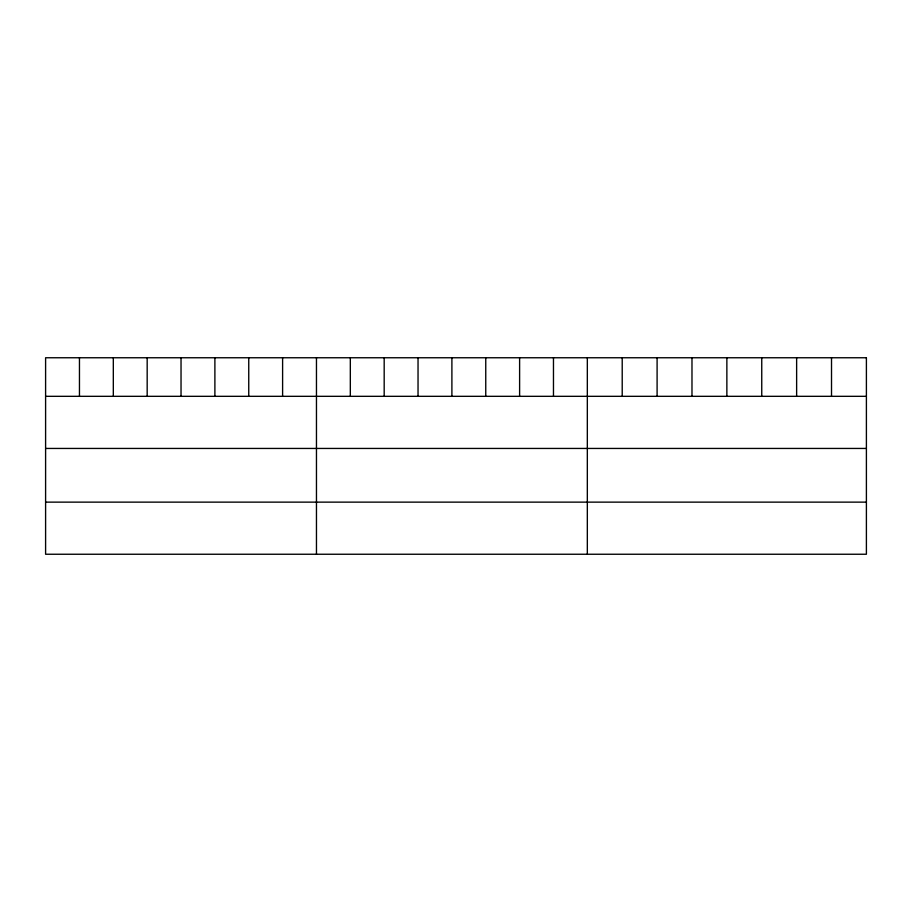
<?xml version="1.0" encoding="UTF-8"?>
<svg xmlns="http://www.w3.org/2000/svg" width="912" height="912" viewBox="0 0 912 912"><rect width="100%" height="100%" fill="white"/><g stroke="black" fill="none" stroke-linecap="round" stroke-linejoin="round"><path stroke-width="1.37" d="M45.6 396.321L866.4 396.321M45.6 448.442L866.4 448.442M45.6 502.136L866.4 502.136M831.516 357.755L831.516 396.321M796.632 357.755L796.632 396.321M761.748 357.755L761.748 396.321M726.864 357.755L726.864 396.321M691.98 357.755L691.98 396.321M657.096 357.755L657.096 396.321M622.212 357.755L622.212 396.321M587.328 357.755L587.328 554.245M553.47 357.755L553.47 396.321M519.612 357.755L519.612 396.321M485.754 357.755L485.754 396.321M451.896 357.755L451.896 396.321M418.038 357.755L418.038 396.321M384.18 357.755L384.18 396.321M350.322 357.755L350.322 396.321M316.464 357.755L316.464 554.245M282.606 357.755L282.606 396.321M248.748 357.755L248.748 396.321M214.89 357.755L214.89 396.321M181.032 357.755L181.032 396.321M147.174 357.755L147.174 396.321M113.316 357.755L113.316 396.321M79.458 357.755L79.458 396.321M866.4 357.755L45.6 357.755L45.6 554.245L866.4 554.245L866.4 357.755"/></g></svg>
